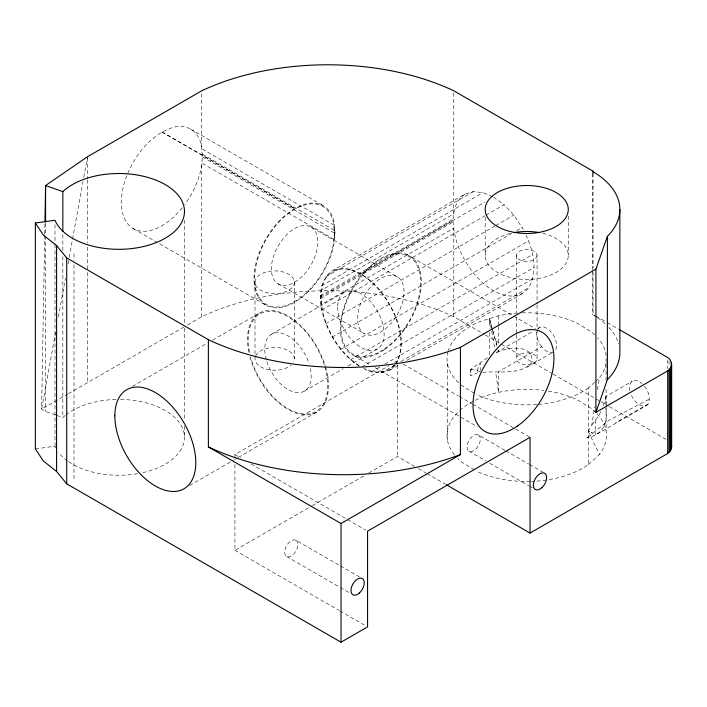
<?xml version="1.0" encoding="UTF-8"?>
<svg xmlns="http://www.w3.org/2000/svg" width="707" height="707" viewBox="0 0 707 707"><rect width="100%" height="100%" fill="white"/><g stroke="black" fill="none" stroke-linecap="round" stroke-linejoin="round"><path stroke-width="0.53" stroke-dasharray="3.54 2.65" d="M470.827 369.151L480.256 371.529L470.827 375.824L470.827 369.151L489.332 356.522M594.675 382.187L588.401 388.019L588.401 464.605A79.732 46.035 0 0 1 547.572 479.859M606.005 404.501L605.837 396.477L632.473 381.108M44.718 235.104L41.616 409.167L45.593 411.456L55.738 415.044M44.735 233.999L44.912 224.084M605.943 408.46C607.711 423.502 602.85 435.22 586.81 437.792L588.798 436.767M359.174 366.155C339.767 353.491 327.023 332.317 321.703 310.037C319.14 296.472 319.617 279.38 332.21 270.816L464.861 194.231L473.275 191.632L483.067 192.604L492.62 196.661M525.973 235.06C533.679 251.1 538.115 271.426 528.739 287.705C516.826 303.268 494.803 294.227 483.067 283.189C465.842 266.981 453.929 244.481 452.984 220.619C453.284 210.651 456.05 200.019 464.861 194.231M182.247 207.743A57.426 33.158 -60 0 1 124.432 218.463A57.426 33.158 -60 0 1 151.439 139.641L161.859 132.032L172.455 127.499A57.426 33.158 -60 0 1 201.168 144.078L202.396 156.866L201.168 168.354A57.426 33.158 -60 0 1 184.81 204.411M265.885 305.185A57.426 33.158 -60 0 1 284.09 216.227L294.686 208.521L305.106 204.084A57.426 33.158 -60 0 1 333.819 220.664L335.047 233.443L333.819 244.94A57.426 33.158 -60 0 1 265.885 305.185L158.05 242.925M644.475 386.216A14.069 8.122 60 0 1 649.45 399.04L648.116 404.015L615.611 422.768M588.401 464.605L599.377 454.398L588.401 431.668L592.855 433.25L588.365 430.97L591.794 425.022L594.728 406.781M597.486 389.61L599.377 377.812A79.732 46.035 0 0 0 606.279 361.966M55.606 332.246L41.616 409.167L67.439 394.259M58.363 317.072L65.459 278.072M68.022 263.985L69.003 258.568M69.198 257.489L82.993 181.646M83.779 177.316L87.527 156.733M605.837 396.477L605.413 400.86L602.638 406.437M600.561 411.562L599.377 415.009L591.794 425.022M477.11 370.733L480.256 363.239L480.256 370.495M396.088 364.291C408.876 340.314 396.114 311.61 381.232 291.664C369.726 278.01 351.034 262.5 332.21 270.816M363.787 368.656C373.623 374.295 387.869 374.843 395.284 365.042M595.462 381.453L599.377 377.812M588.365 436.917L608.161 420.745L649.45 399.04M482.731 372.368C498.417 370.645 520.732 375.797 532.009 362.196C534.05 343.151 505.797 347.066 495.616 353.27M68.393 393.702L183.661 327.155M187.461 324.964L201.742 316.718A198.87 114.817 0 0 1 453.779 316.718L484.339 334.376M132.43 386.393L206.868 343.416M212.595 340.111L259.354 313.113M325.759 276.799L473.275 191.632M321.703 285.761L483.067 192.604M320.474 295.835L453.125 219.25M360.923 273.653L484.984 202.025M320.324 297.205L452.984 220.619M320.474 298.548L453.125 221.963M271.55 334.234L344.512 292.115M321.703 310.037L485.002 215.759M485.956 215.202L504.082 204.738L513.883 215.078L523.215 229.298M325.759 323.691L494.794 226.099M495.748 225.542L513.883 215.078M332.21 337.124L511.788 233.443M516.561 230.685L522.287 227.38M340.624 349.435L528.739 240.822M350.416 359.766L532.795 254.467M304.381 391.104L343.231 368.674M347.968 365.934L377.335 348.975M361.878 366.889L534.183 267.405M371.431 371.909L380.021 366.951M384.794 364.193L532.795 278.744M234.91 457.871L234.91 454.574L388.797 365.722M394.533 362.408L397.405 360.756L397.405 364.052M381.232 372.872L394.586 365.166M400.86 361.542L528.739 287.705M189.653 485.506L233.549 460.16M234.503 459.612L237.366 457.959M238.321 457.402L316.577 412.225M389.637 370.282L400.135 364.22M406.817 360.358L522.287 293.697M496.155 352.581L532.998 331.318M537.727 328.587L539.618 327.5M596.496 317.098A93.121 53.767 0 0 0 592.59 314.695L594.958 315.516M553.678 351.874A14.069 8.122 60 0 1 541.677 346.766L498.585 371.652L498.603 392.358L495.616 372.015M527.015 367.251L552.733 352.422M234.91 464.472L234.91 550.302L311.372 506.159M312.335 505.602L364.9 475.254M368.727 473.045L397.405 456.483L414.585 466.408M597.044 434.036L646.534 405.482M471.207 369.231L470.358 372.218L470.703 375.39M517.789 313.095A79.732 46.035 0 0 0 498.603 315.773L480.256 321.438A79.732 46.035 0 0 0 448.362 350.389M35.35 448.936L54.996 446.205A65.663 37.904 0 0 0 55.8 447.946M588.401 431.668L589.638 431.615L588.365 431.305M56.746 415.398L62.835 417.554A65.663 37.904 0 0 1 65.185 415.486M595.904 316.064L606.332 322.074M607.278 322.622L618.643 329.188M190.66 129.125L323.311 205.71M406.578 254.317L512.504 315.481M513.459 316.029L535.411 328.702M202.396 154.153L335.047 230.738M162.036 131.935L294.686 208.521M161.859 132.032L294.51 208.618M202.396 156.866L335.047 233.443M311.009 227.018A32.831 18.956 -60 0 1 300.608 277.869A32.831 18.956 -60 0 1 272.177 261.457A32.831 18.956 -60 0 1 311.009 227.018L397.237 276.799A32.831 18.956 -60 0 1 386.826 327.65A32.831 18.956 -60 0 1 358.396 311.239A32.831 18.956 -60 0 1 397.237 276.799M278.187 283.878L364.405 333.66M403.131 364.061L458.481 396.017M459.435 396.565L471.843 403.732M472.797 404.28L529.101 436.785M355.064 356.134L370.335 364.953M375.108 367.702L477.225 426.657M133.234 228.6L157.095 242.368M478.365 434.964A9.377 5.417 -60 0 1 475.396 449.493A9.377 5.417 -60 0 1 467.274 444.8A9.377 5.417 -60 0 1 478.365 434.964L504.895 450.279M505.85 450.827L528.589 463.951M529.534 464.499L542.799 472.161M468.988 451.207L486.045 461.052M489.836 463.244L528.677 485.674M529.631 486.222L532.468 487.857M418.403 468.608L426.029 473.018M426.984 473.566L445.118 484.039M234.91 454.574L240.627 457.88M251.126 463.933L346.563 519.035M347.517 519.583L365.652 530.056M295.968 540.263A9.377 5.417 -60 0 1 292.998 554.792A9.377 5.417 -60 0 1 284.877 550.108A9.377 5.417 -60 0 1 295.968 540.263L339.554 565.432M340.509 565.98L359.456 576.921M286.591 556.515L350.071 593.164M234.91 550.302L338.927 610.362M339.881 610.91L365.652 625.783M485.294 334.924L552.132 373.552M553.086 374.1L599.881 401.134M600.835 401.691L608.471 406.101M609.425 406.658L667.673 440.311M474.406 393.339L461.963 385.677A79.732 46.035 0 0 1 459.47 383.548M474.406 469.925L461.963 462.263A79.732 46.035 0 0 1 457.915 458.657M493.574 197.067L504.082 204.738M496.906 345.157L489.43 318.601L489.456 328.322M492.576 330.001L489.43 318.601L494.838 348.931M492.867 331.035L496.871 345.537M498.011 349.682L498.585 351.75L498.691 349.364M498.603 315.773L498.629 325.52M498.638 326.607L498.682 345.034M489.474 332.644L489.536 356.39M669.069 360.977L669.069 366.491M667.673 359.801L667.673 368.621M606.076 380.56L606.076 354.295A79.732 46.035 0 0 0 597.724 337.884M606.076 389.31L606.076 404.625M606.076 405.721L606.076 430.881M595.471 419.967L595.471 434.778M593.067 173.409L593.067 268.147M593.067 272.557L593.067 314.421M592.59 173.683L592.59 269.526M592.59 270.631L592.59 314.695M568.278 216.059L568.278 255.448M537.055 255.448A10.322 5.956 0 0 1 521.58 260.609A10.322 5.956 0 0 1 521.58 250.287A10.322 5.956 0 0 1 537.055 255.448L537.055 303.842M537.055 304.947L537.055 358.838A10.322 5.956 0 0 1 521.58 363.999A10.322 5.956 0 0 1 521.58 353.677A10.322 5.956 0 0 1 537.055 358.838M516.419 255.448L516.419 312.644M516.419 317.045L516.419 333.545M516.419 334.641L516.419 358.838M485.196 217.155L485.196 255.448M453.779 92.988L453.779 213.859L321.128 290.444L321.128 296.313M453.779 316.718L453.779 228.105L321.128 304.69L321.128 298.822M447.398 363.38L447.398 439.966M397.405 365.157L397.405 456.483M334.393 231.216L334.393 225.347L201.742 148.762L201.742 92.979M334.393 233.725L334.393 239.593L201.742 163.008L201.742 316.718M294.395 282.252A19.699 11.374 0 0 1 264.851 292.106A19.699 11.374 0 0 1 264.851 272.407A19.699 11.374 0 0 1 294.395 282.252L294.395 358.838M255.006 282.252L255.006 358.838A19.699 11.374 0 0 0 268.987 369.726A19.699 11.374 0 0 0 291.081 365.157M184.474 220.098L184.474 323.691M184.474 328.101L184.474 419.578M184.474 426.188L184.474 438.313M87.527 157.838L87.527 178.774M87.527 179.878L87.527 242.695M87.527 247.105L87.527 271.347M87.527 272.451L87.527 382.664M74.005 253.698L74.005 260.309M74.005 264.718L74.005 479.629M62.835 234.6L62.835 251.135M62.835 256.641L62.835 417.554M54.996 224.685L54.996 243.42M54.996 244.525L54.996 446.205M45.593 222.997L45.593 235.122M45.593 236.226L45.593 411.456M310.391 368.674A32.831 18.956 60 0 1 295.429 392.358A32.831 18.956 60 0 1 266.521 360.543M266.239 359.563A32.831 18.956 60 0 1 279.079 332.776A32.831 18.956 60 0 1 309.109 363.805M324.884 366.827A56.277 32.495 60 0 1 302.446 413.834A56.277 32.495 60 0 1 250.755 357.468M249.527 352.369A56.277 32.495 60 0 1 274.988 311.734A56.277 32.495 60 0 1 324.575 365.793M394.135 365.333A56.48 32.61 60 0 1 364.715 368.639M359.191 365.616A56.48 32.61 60 0 1 322.348 310.205L320.987 297.488L322.348 286.335A56.48 32.61 60 0 1 376.204 286.759A56.48 32.61 60 0 1 395.513 363.575M120.517 399.446A65.663 37.904 0 0 1 183.59 431.067A65.663 37.904 0 0 1 141.86 472.842M137.503 473.681A65.663 37.904 0 0 1 68.385 461.6M67.483 460.964A65.663 37.904 0 0 1 58.434 452.206M66.025 414.815A65.663 37.904 0 0 1 116.24 399.464M597.442 317.726A93.121 53.767 0 0 1 607.384 325.83M608.948 327.456A93.121 53.767 0 0 1 618.652 344.079M542.631 233.292A41.536 23.985 0 0 1 559.697 270.047A41.536 23.985 0 0 1 493.786 270.047A41.536 23.985 0 0 1 510.843 233.292M597.026 413.701A79.732 46.035 0 0 1 599.377 454.398M546.502 480.018A79.732 46.035 0 0 1 535.685 481.167M534.607 481.228A79.732 46.035 0 0 1 531.337 481.379M530.241 481.414A79.732 46.035 0 0 1 476.2 471.03M454.442 454.831A79.732 46.035 0 0 1 459.002 411.147M459.806 410.413A79.732 46.035 0 0 1 543.966 390.485M548.243 391.104A79.732 46.035 0 0 1 577.283 399.826L591.52 408.593A79.732 46.035 0 0 1 596.31 412.941M255.678 355.895A19.699 11.374 0 0 1 279.795 347.853A19.699 11.374 0 0 1 293.723 361.781M541.677 346.766A14.069 8.122 60 0 1 537.037 331.159M538.036 328.967A14.069 8.122 60 0 1 551.619 332.608A14.069 8.122 60 0 1 555.26 350.407M648.116 404.015A14.069 8.122 60 0 1 630.891 394.064M629.893 390.724A14.069 8.122 60 0 1 642.08 383.689M588.401 388.019A79.732 46.035 0 0 1 537.85 404.422M536.772 404.501A79.732 46.035 0 0 1 476.2 394.444M458.675 382.814A79.732 46.035 0 0 1 448.07 351.37M522.137 312.883A79.732 46.035 0 0 1 577.283 323.24L591.52 332.007A79.732 46.035 0 0 1 594.799 334.862M325.503 366.898A57.223 33.043 60 0 1 302.313 414.638A57.223 33.043 60 0 1 249.845 356.337M248.882 352.192A57.223 33.043 60 0 1 274.767 310.877A57.223 33.043 60 0 1 325.193 365.846M334.535 232.391L333.174 245.108A56.48 32.61 -60 0 1 271.691 306.449A56.48 32.61 -60 0 1 271.691 230.897A56.48 32.61 -60 0 1 333.174 221.238L334.535 232.391M337.707 307.147A32.831 18.956 60 0 0 372.527 350.46A32.831 18.956 60 0 0 372.527 304.037A32.831 18.956 60 0 0 337.707 307.147M384.617 348.781A56.277 32.495 -60 0 0 413.233 259.849A56.277 32.495 -60 0 0 344.618 307.05A56.277 32.495 -60 0 0 384.617 348.781M384.679 349.514A57.223 33.043 -60 0 0 413.781 259.089A57.223 33.043 -60 0 0 344.009 307.085A57.223 33.043 -60 0 0 384.679 349.514"/><path stroke-width="1.06" d="M44.948 221.883L45.593 185.526L87.527 156.733L201.742 90.788A198.87 114.817 0 0 1 453.779 90.788L593.067 171.2L593.067 173.409M619.597 329.736L666.021 356.54C673.17 359.174 673.17 369.231 666.021 371.855L595.921 412.331L595.921 269.111L607.384 236.377A93.121 53.767 0 0 0 592.59 171.474L593.067 171.2M446.073 484.587L530.056 533.069L667.673 453.514L670.183 451.075L671.65 446.912L671.65 364.202M595.921 412.331L607.384 379.597A93.121 53.767 0 0 0 619.862 352.713L619.862 209.493M45.593 221.901L45.593 185.526L62.835 191.624A65.663 37.904 0 0 1 166.437 185.305A65.663 37.904 0 0 1 150.193 244.71A65.663 37.904 0 0 1 54.996 220.284L35.35 223.005L43.392 235.086L56.578 245.559L66.714 257.905L208.379 339.687A213.558 123.301 0 0 0 460.416 347.349L595.921 269.111M208.379 339.687L208.379 446.912L341.03 523.498L460.416 454.574L460.416 347.349M35.35 223.005L35.35 448.936L43.392 461.017L56.578 471.489L66.714 483.835L341.03 642.203L367.56 626.888L367.56 531.16L530.056 437.341L530.056 533.069M671.482 445.49L671.65 446.912M671.482 362.779L671.482 448.335M670.996 367.013L670.996 449.732M670.183 368.356L670.183 451.075M669.069 369.628L669.069 452.347M667.673 370.804L667.673 453.514M607.384 236.377L607.384 379.597M341.03 523.498L341.03 642.203M66.714 257.905L66.714 483.835M62.835 191.624L62.835 231.295M56.578 245.559L56.578 471.489M460.416 454.574A213.558 123.301 0 0 1 208.379 446.912M513.909 232.638A41.536 23.985 0 0 1 539.565 232.638M114.852 415.893A57.223 33.043 60 0 0 175.548 491.4A57.223 33.043 60 0 0 175.548 410.467A57.223 33.043 60 0 0 114.852 415.893M541.721 487.786A9.377 5.417 -60 0 0 544.69 473.257A9.377 5.417 -60 0 0 533.599 483.093A9.377 5.417 -60 0 0 541.721 487.786M359.324 593.085A9.377 5.417 -60 0 0 362.302 578.556A9.377 5.417 -60 0 0 351.202 588.401A9.377 5.417 -60 0 0 359.324 593.085M497.366 226.452A41.536 23.985 0 0 0 566.864 215.706A41.536 23.985 0 0 0 515.986 186.33A41.536 23.985 0 0 0 497.366 226.452M517.33 426.1A57.223 33.043 -60 0 0 546.431 335.675A57.223 33.043 -60 0 0 476.659 383.671A57.223 33.043 -60 0 0 517.33 426.1"/></g></svg>
